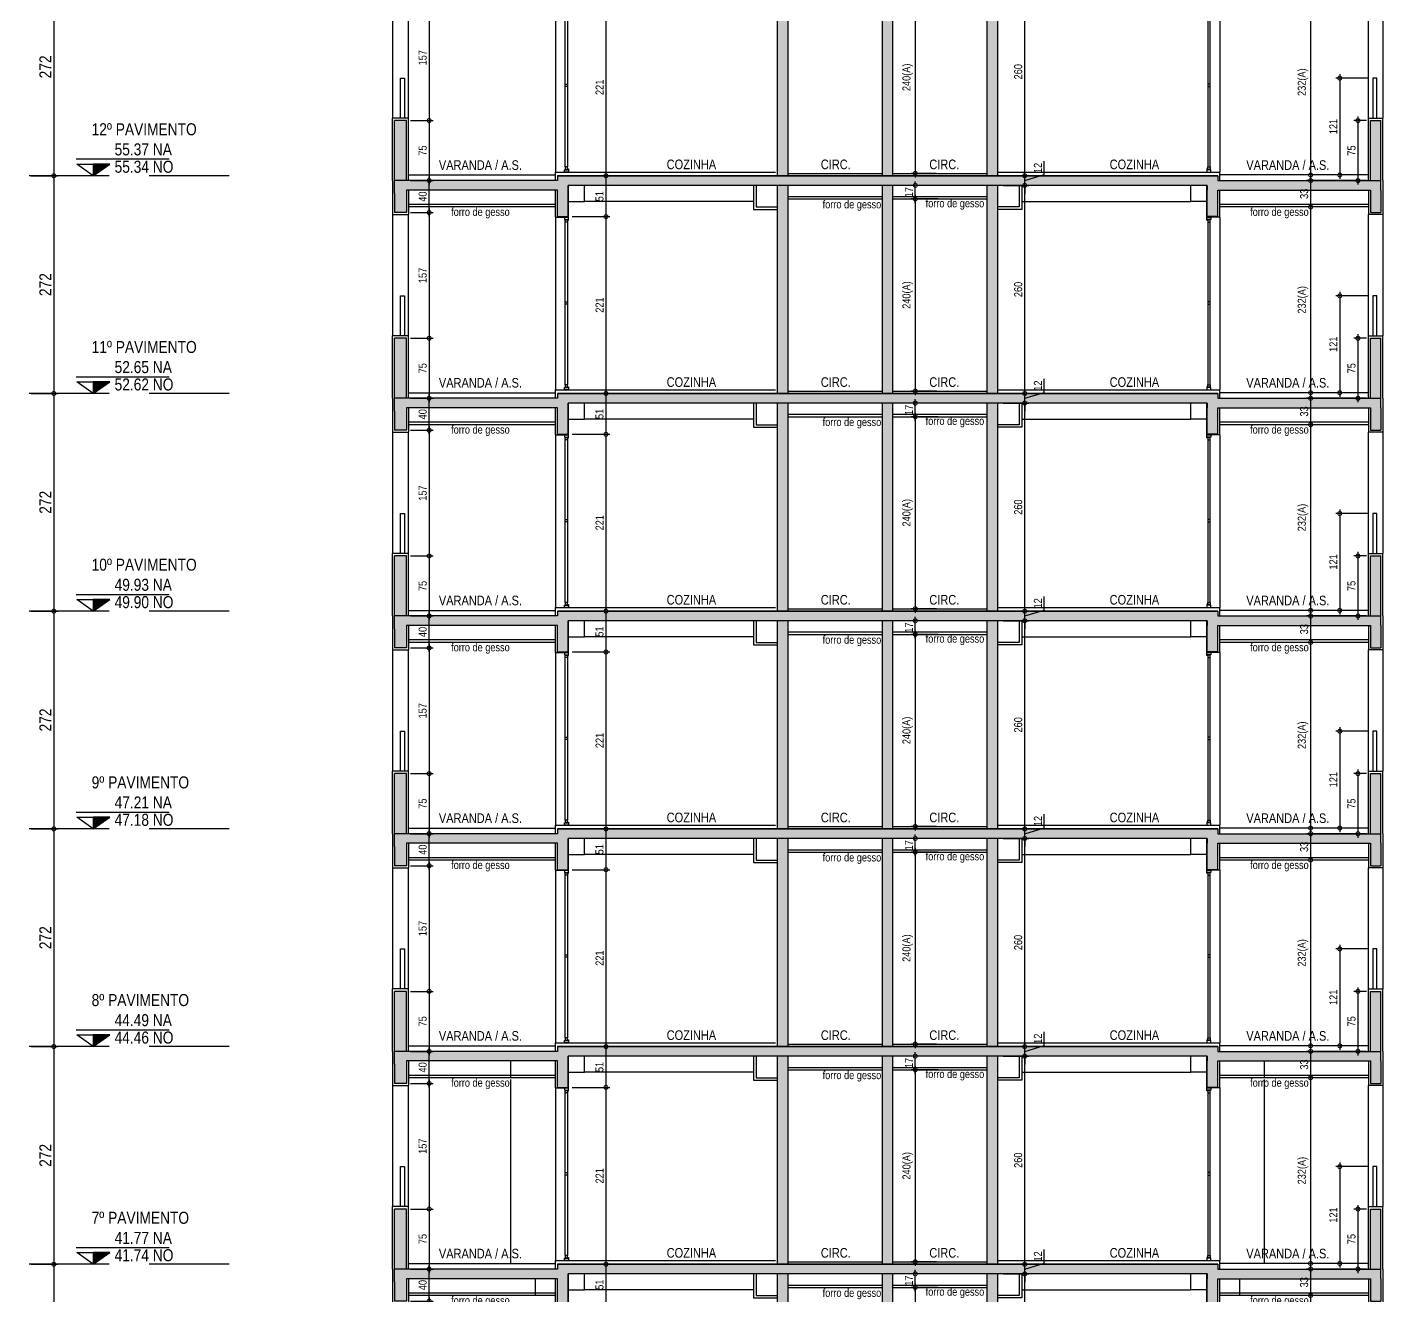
# Model space of a CAD drawing. Header units: metres. Extents: x -9138 to -7768, y 20 to 184.
# Drawn here: x -8909.32 to -8892.38, y 41.35 to 57.2 of the extents above; entities that cross this region are included whole.
import ezdxf
from ezdxf.enums import TextEntityAlignment as Align

# ---------------------------------------------------------------- set-up
doc = ezdxf.new("R2010")
doc.units = ezdxf.units.M
doc.linetypes.add('CTE ELEV$0$DASHEDX2', pattern=[1.5, 1, -0.5])
for name, color, linetype in [('ARQ-DIM EMBASAM', 2, 'Continuous'), ('CTE ELEV$0$AR-CAIXILHO', 1, 'Continuous'), ('CTE ELEV$0$ARQ-ALV ACAB', 4, 'Continuous'), ('CTE ELEV$0$ARQ-ALV OSSO', 5, 'Continuous'), ('CTE ELEV$0$ARQ-AUX', 7, 'Continuous'), ('CTE ELEV$0$ARQ-AUX1', 1, 'Continuous'), ('CTE ELEV$0$ARQ-CAX', 1, 'Continuous'), ('CTE ELEV$0$ARQ-DIM', 2, 'Continuous'), ('CTE ELEV$0$ARQ-PRJ', 7, 'CTE ELEV$0$DASHEDX2'), ('CTE ELEV$0$ARQ-SIM', 1, 'Continuous'), ('CTE ELEV$0$ARQ-TXT', 2, 'Continuous'), ('CTE ELEV$0$ES-CORTE', 2, 'Continuous')]:
    doc.layers.add(name, color=color, linetype=linetype)
doc.styles.add('CTE ELEV$0$Adesa', font='ARIALN.TTF')
doc.dimstyles.new('CTE ELEV$0$ADESA 1-0050', dxfattribs={"dimtxt": 0.1, "dimasz": 0.1, "dimexe": 0.05, "dimexo": 0.05, "dimgap": 0.03, "dimtad": 1, "dimdec": 1, "dimlfac": 100, "dimzin": 12, "dimtxsty": 'CTE ELEV$0$Adesa', "dimblk": 'CTE ELEV$0$_DotSmall', "dimcen": 1, "dimdle": 0.05, "dimclrd": 1, "dimclre": 1, "dimclrt": 256, "dimazin": 3, "dimtm": 1e-09, "dimtfac": 1, "dimtdec": 1, "dimtmove": 1, "dimatfit": 0, "dimldrblk": 'CTE ELEV$0$_DotSmall', "dimfxl": 0.8, "dimtvp": 2, "dimtolj": 1, "dimtzin": 0, "dimarcsym": 0})

# ---------------------------------------------------------------- blocks, each defined once
blk = doc.blocks.new('*U346')
at = {"color": 7, "linetype": 'ByBlock', "ltscale": 0.5}
for p, q in [((-0.01, 2.125), (-0.01, 0.065)), ((-0.04, 0.065), (-0.04, 1.07))]:
    blk.add_line(p, q, dxfattribs=at)
blk.add_lwpolyline([(-0.04, 1.1), (-0.04, 2.095)], dxfattribs=at)
at = {"layer": 'CTE ELEV$0$AR-CAIXILHO'}
for p, q in [((-0.05, 2.13, 0), (-0.005, 2.13, 0)), ((-0.05, 2.13, 0), (-0.005, 2.13, 0)), ((-0.045, 2.13, 0), (-0.005, 2.13, 0)), ((-0.05, 0.03, 0), (-0.005, 0.03, 0)), ((-0.05, 0.03, 0), (-0.005, 0.03, 0)), ((-0.045, 0.03, 0), (-0.005, 0.03, 0))]:
    blk.add_line(p, q, dxfattribs=at)
for points in [[(0, 2.12), (0, 2.16), (0, 2.16), (0, 2.16), (-0.05, 2.16), (-0.05, 2.16), (-0.05, 2.16), (-0.05, 2.13), (-0.05, 2.13), (-0.005, 2.13), (-0.005, 2.12), (0, 2.12), (0, 2.12), (0, 2.12)], [(0, 0.04), (0, 0), (0, 0), (0, 0), (-0.05, 0), (-0.05, 0), (-0.05, 0), (-0.05, 0.03), (-0.05, 0.03), (-0.005, 0.03), (-0.005, 0.04), (0, 0.04), (0, 0.04), (0, 0.04)]]:
    blk.add_lwpolyline(points, dxfattribs=at)
at = {"layer": 'CTE ELEV$0$AR-CAIXILHO', "color": 1}
for points in [[(-0.04, 2.125), (-0.01, 2.125), (-0.01, 2.095), (-0.04, 2.095)], [(-0.04, 1.1), (-0.01, 1.1), (-0.01, 1.07), (-0.04, 1.07)], [(-0.04, 0.035), (-0.01, 0.035), (-0.01, 0.065), (-0.04, 0.065)]]:
    blk.add_lwpolyline(points, close=True, dxfattribs=at)
at = {"layer": 'CTE ELEV$0$ARQ-CAX'}
for points in [[(-0.04, 2.125), (-0.01, 2.125)], [(-0.04, 0.035), (-0.01, 0.035)]]:
    blk.add_lwpolyline(points, dxfattribs=at)
blk = doc.blocks.new('CTE ELEV$0$_DotSmall')
at = {"color": 0, "linetype": 'ByBlock', "const_width": 0.5}
blk.add_lwpolyline([(-0.0625, 0, 1), (0.0625, 0, 1)], format="xyb", close=True, dxfattribs=at)
blk = doc.blocks.new('*D718')
at = {"layer": 'CTE ELEV$0$ES-CORTE', "color": 1, "lineweight": -2, "transparency": 16777216}
for p, q in [((10.11, 0.69), (9.953, 0.69)), ((10.003, 0.74), (10.003, -0.11)), ((10.11, -0.06), (9.953, -0.06))]:
    blk.add_line(p, q, dxfattribs=at)
at = {"layer": 'Defpoints', "color": 0, "transparency": 16777216}
for p in [(10.16, 0.69, 0), (10.003, -0.06), (10.16, -0.06, 0)]:
    blk.add_point(p, dxfattribs=at)
at = {"layer": 'CTE ELEV$0$ES-CORTE', "color": 1, "lineweight": -2, "transparency": 16777216, "xscale": 0.1, "yscale": 0.1, "zscale": 0.1}
for p, rotation in [((10.003, 0.69), 90), ((10.003, -0.06), 270)]:
    blk.add_blockref('CTE ELEV$0$_DotSmall', p, dxfattribs=dict(at, rotation=rotation))
at = {"layer": 'CTE ELEV$0$ES-CORTE', "transparency": 16777216, "insert": (9.923, 0.315), "char_height": 0.1, "attachment_point": 5, "rotation": 90, "style": 'CTE ELEV$0$Adesa'}
blk.add_mtext('\\A1;75', dxfattribs=at)
blk = doc.blocks.new('*D719')
at = {"layer": 'CTE ELEV$0$ES-CORTE', "color": 1, "lineweight": -2, "transparency": 16777216}
for p, q in [((10.135, 1.22), (9.726, 1.22)), ((9.776, 1.27), (9.776, -0.04)), ((10.085, 0.01), (9.726, 0.01))]:
    blk.add_line(p, q, dxfattribs=at)
at = {"layer": 'Defpoints', "color": 0, "transparency": 16777216}
for p in [(10.185, 1.22, 0), (9.776, 0.01), (10.135, 0.01, 0)]:
    blk.add_point(p, dxfattribs=at)
at = {"layer": 'CTE ELEV$0$ES-CORTE', "color": 1, "lineweight": -2, "transparency": 16777216, "xscale": 0.1, "yscale": 0.1, "zscale": 0.1}
for p, rotation in [((9.776, 1.22), 90), ((9.776, 0.01), 270)]:
    blk.add_blockref('CTE ELEV$0$_DotSmall', p, dxfattribs=dict(at, rotation=rotation))
at = {"layer": 'CTE ELEV$0$ES-CORTE', "transparency": 16777216, "insert": (9.696, 0.615), "char_height": 0.1, "attachment_point": 5, "rotation": 90, "style": 'CTE ELEV$0$Adesa'}
blk.add_mtext('\\A1;121', dxfattribs=at)
blk = doc.blocks.new('*D720')
at = {"layer": 'CTE ELEV$0$ES-CORTE', "color": 1, "lineweight": -2, "transparency": 16777216}
for p, q in [((0.18, 2.21), (0.654, 2.21)), ((0.604, 2.26), (0.604, -0.05)), ((0.351, 0), (0.654, 0))]:
    blk.add_line(p, q, dxfattribs=at)
at = {"layer": 'Defpoints', "color": 0, "transparency": 16777216}
for p in [(0.13, 2.21, 0), (0.301, 0), (0.604, 0)]:
    blk.add_point(p, dxfattribs=at)
at = {"layer": 'CTE ELEV$0$ES-CORTE', "color": 1, "lineweight": -2, "transparency": 16777216, "xscale": 0.1, "yscale": 0.1, "zscale": 0.1}
for p, rotation in [((0.604, 2.21), 90), ((0.604, 0), 270)]:
    blk.add_blockref('CTE ELEV$0$_DotSmall', p, dxfattribs=dict(at, rotation=rotation))
at = {"layer": 'CTE ELEV$0$ES-CORTE', "transparency": 16777216, "insert": (0.524, 1.105), "char_height": 0.1, "attachment_point": 5, "rotation": 90, "style": 'CTE ELEV$0$Adesa'}
blk.add_mtext('\\A1;221', dxfattribs=at)
blk = doc.blocks.new('*D721')
at = {"layer": 'CTE ELEV$0$ES-CORTE', "color": 1, "lineweight": -2, "transparency": 16777216}
for p, q in [((0.05, 2.72), (0.654, 2.72)), ((0.604, 2.77), (0.604, 2.16)), ((0.18, 2.21), (0.654, 2.21))]:
    blk.add_line(p, q, dxfattribs=at)
at = {"layer": 'Defpoints', "color": 0, "transparency": 16777216}
for p in [(0, 2.72, 0), (0.13, 2.21, 0), (0.604, 2.21)]:
    blk.add_point(p, dxfattribs=at)
at = {"layer": 'CTE ELEV$0$ES-CORTE', "color": 1, "lineweight": -2, "transparency": 16777216, "xscale": 0.1, "yscale": 0.1, "zscale": 0.1}
for p, rotation in [((0.604, 2.72), 90), ((0.604, 2.21), 270)]:
    blk.add_blockref('CTE ELEV$0$_DotSmall', p, dxfattribs=dict(at, rotation=rotation))
at = {"layer": 'CTE ELEV$0$ES-CORTE', "transparency": 16777216, "insert": (0.523, 2.465), "char_height": 0.1, "attachment_point": 5, "rotation": 90, "style": 'CTE ELEV$0$Adesa'}
blk.add_mtext('\\A1;51', dxfattribs=at)
blk = doc.blocks.new('*D722')
at = {"layer": 'CTE ELEV$0$ES-CORTE', "color": 1, "lineweight": -2, "transparency": 16777216}
for p, q in [((10.09, 2.66), (9.362, 2.66)), ((9.412, 2.71), (9.412, 2.28)), ((9.646, 2.33), (9.362, 2.33))]:
    blk.add_line(p, q, dxfattribs=at)
at = {"layer": 'Defpoints', "color": 0, "transparency": 16777216}
for p in [(10.14, 2.66, 0), (9.412, 2.33), (9.696, 2.33)]:
    blk.add_point(p, dxfattribs=at)
at = {"layer": 'CTE ELEV$0$ES-CORTE', "color": 1, "lineweight": -2, "transparency": 16777216, "xscale": 0.1, "yscale": 0.1, "zscale": 0.1}
for p, rotation in [((9.412, 2.66), 90), ((9.412, 2.33), 270)]:
    blk.add_blockref('CTE ELEV$0$_DotSmall', p, dxfattribs=dict(at, rotation=rotation))
at = {"layer": 'CTE ELEV$0$ES-CORTE', "transparency": 16777216, "insert": (9.331, 2.495), "char_height": 0.1, "attachment_point": 5, "rotation": 90, "style": 'CTE ELEV$0$Adesa'}
blk.add_mtext('\\A1;33', dxfattribs=at)
blk = doc.blocks.new('*D723')
at = {"layer": 'CTE ELEV$0$ES-CORTE', "color": 1, "lineweight": -2, "transparency": 16777216}
for p, q in [((9.411, 2.38), (9.411, -0.04)), ((9.696, 2.33), (9.361, 2.33)), ((9.676, 0.01), (9.361, 0.01))]:
    blk.add_line(p, q, dxfattribs=at)
at = {"layer": 'Defpoints', "color": 0, "transparency": 16777216}
for p in [(9.746, 2.33, 0), (9.411, 0.01), (9.726, 0.01)]:
    blk.add_point(p, dxfattribs=at)
at = {"layer": 'CTE ELEV$0$ES-CORTE', "color": 1, "lineweight": -2, "transparency": 16777216, "xscale": 0.1, "yscale": 0.1, "zscale": 0.1}
for p, rotation in [((9.411, 2.33), 90), ((9.411, 0.01), 270)]:
    blk.add_blockref('CTE ELEV$0$_DotSmall', p, dxfattribs=dict(at, rotation=rotation))
at = {"layer": 'CTE ELEV$0$ES-CORTE', "transparency": 16777216, "insert": (9.316, 1.17), "char_height": 0.1, "attachment_point": 5, "rotation": 90, "style": 'CTE ELEV$0$Adesa'}
blk.add_mtext('\\A1;232(A)', dxfattribs=at)
blk = doc.blocks.new('*D724')
at = {"layer": 'CTE ELEV$0$ES-CORTE', "color": 1, "lineweight": -2, "transparency": 16777216}
for p, q in [((5.57, 2.6), (5.888, 2.6)), ((5.838, -0.05), (5.838, 2.65)), ((5.57, 0), (5.888, 0))]:
    blk.add_line(p, q, dxfattribs=at)
at = {"layer": 'Defpoints', "color": 0, "transparency": 16777216}
for p in [(5.52, 2.6, 0), (5.838, 2.6), (5.52, 0, 0)]:
    blk.add_point(p, dxfattribs=at)
at = {"layer": 'CTE ELEV$0$ES-CORTE', "color": 1, "lineweight": -2, "transparency": 16777216, "xscale": 0.1, "yscale": 0.1, "zscale": 0.1}
for p, rotation in [((5.838, 2.6), 90), ((5.838, 0), 270)]:
    blk.add_blockref('CTE ELEV$0$_DotSmall', p, dxfattribs=dict(at, rotation=rotation))
at = {"layer": 'CTE ELEV$0$ES-CORTE', "transparency": 16777216, "insert": (5.757, 1.3), "char_height": 0.1, "attachment_point": 5, "rotation": 90, "style": 'CTE ELEV$0$Adesa'}
blk.add_mtext('\\A1;260', dxfattribs=at)
blk = doc.blocks.new('*D725')
at = {"layer": 'CTE ELEV$0$ES-CORTE', "color": 1, "lineweight": -2, "transparency": 16777216}
for p, q in [((6.083, 2.734), (6.083, 2.903)), ((5.779, 2.72), (5.888, 2.72)), ((5.838, 2.72), (5.838, 2.82)), ((5.838, 2.66), (6.083, 2.734)), ((5.838, 2.6), (5.838, 2.72)), ((5.838, 2.6), (5.838, 2.72)), ((5.779, 2.6), (5.888, 2.6)), ((5.838, 2.6), (5.838, 2.5))]:
    blk.add_line(p, q, dxfattribs=at)
at = {"layer": 'Defpoints', "color": 0, "transparency": 16777216}
for p in [(5.729, 2.72, 0), (5.838, 2.72), (5.729, 2.6)]:
    blk.add_point(p, dxfattribs=at)
at = {"layer": 'CTE ELEV$0$ES-CORTE', "color": 1, "lineweight": -2, "transparency": 16777216, "xscale": 0.1, "yscale": 0.1, "zscale": 0.1}
for p, rotation in [((5.838, 2.72), 270), ((5.838, 2.6), 90)]:
    blk.add_blockref('CTE ELEV$0$_DotSmall', p, dxfattribs=dict(at, rotation=rotation))
at = {"layer": 'CTE ELEV$0$ES-CORTE', "transparency": 16777216, "insert": (6.003, 2.818), "char_height": 0.1, "attachment_point": 5, "rotation": 90, "style": 'CTE ELEV$0$Adesa'}
blk.add_mtext('\\A1;12', dxfattribs=at)
blk = doc.blocks.new('*D727')
at = {"layer": 'CTE ELEV$0$ARQ-DIM', "color": 1, "lineweight": -2, "transparency": 16777216}
for p, q in [((-1.84, 2.66), (-1.556, 2.66)), ((-1.606, 2.21), (-1.606, 2.71)), ((-1.84, 2.26), (-1.556, 2.26))]:
    blk.add_line(p, q, dxfattribs=at)
at = {"layer": 'Defpoints', "color": 0, "transparency": 16777216}
for p in [(-1.89, 2.66, 0), (-1.606, 2.66), (-1.89, 2.26)]:
    blk.add_point(p, dxfattribs=at)
at = {"layer": 'CTE ELEV$0$ARQ-DIM', "color": 1, "lineweight": -2, "transparency": 16777216, "xscale": 0.1, "yscale": 0.1, "zscale": 0.1}
for p, rotation in [((-1.606, 2.66), 90), ((-1.606, 2.26), 270)]:
    blk.add_blockref('CTE ELEV$0$_DotSmall', p, dxfattribs=dict(at, rotation=rotation))
at = {"layer": 'CTE ELEV$0$ARQ-DIM', "transparency": 16777216, "insert": (-1.687, 2.46), "char_height": 0.1, "attachment_point": 5, "rotation": 90, "style": 'CTE ELEV$0$Adesa'}
blk.add_mtext('\\A1;40', dxfattribs=at)
blk = doc.blocks.new('*D728')
at = {"layer": 'CTE ELEV$0$ARQ-DIM', "color": 1, "lineweight": -2, "transparency": 16777216}
for p, q in [((-1.84, 2.26), (-1.556, 2.26)), ((-1.606, 2.31), (-1.606, 0.64)), ((-1.84, 0.69), (-1.556, 0.69))]:
    blk.add_line(p, q, dxfattribs=at)
at = {"layer": 'Defpoints', "color": 0, "transparency": 16777216}
for p in [(-1.89, 2.26), (-1.89, 0.69), (-1.606, 0.69)]:
    blk.add_point(p, dxfattribs=at)
at = {"layer": 'CTE ELEV$0$ARQ-DIM', "color": 1, "lineweight": -2, "transparency": 16777216, "xscale": 0.1, "yscale": 0.1, "zscale": 0.1}
for p, rotation in [((-1.606, 2.26), 90), ((-1.606, 0.69), 270)]:
    blk.add_blockref('CTE ELEV$0$_DotSmall', p, dxfattribs=dict(at, rotation=rotation))
at = {"layer": 'CTE ELEV$0$ARQ-DIM', "transparency": 16777216, "insert": (-1.687, 1.475), "char_height": 0.1, "attachment_point": 5, "rotation": 90, "style": 'CTE ELEV$0$Adesa'}
blk.add_mtext('\\A1;157', dxfattribs=at)
blk = doc.blocks.new('*D729')
at = {"layer": 'CTE ELEV$0$ARQ-DIM', "color": 1, "lineweight": -2, "transparency": 16777216}
for p, q in [((-1.84, 0.69), (-1.556, 0.69)), ((-1.606, 0.74), (-1.606, -0.11)), ((-1.84, -0.06), (-1.556, -0.06))]:
    blk.add_line(p, q, dxfattribs=at)
at = {"layer": 'Defpoints', "color": 0, "transparency": 16777216}
for p in [(-1.89, 0.69), (-1.89, -0.06), (-1.606, -0.06)]:
    blk.add_point(p, dxfattribs=at)
at = {"layer": 'CTE ELEV$0$ARQ-DIM', "color": 1, "lineweight": -2, "transparency": 16777216, "xscale": 0.1, "yscale": 0.1, "zscale": 0.1}
for p, rotation in [((-1.606, 0.69), 90), ((-1.606, -0.06), 270)]:
    blk.add_blockref('CTE ELEV$0$_DotSmall', p, dxfattribs=dict(at, rotation=rotation))
at = {"layer": 'CTE ELEV$0$ARQ-DIM', "transparency": 16777216, "insert": (-1.687, 0.315), "char_height": 0.1, "attachment_point": 5, "rotation": 90, "style": 'CTE ELEV$0$Adesa'}
blk.add_mtext('\\A1;75', dxfattribs=at)
blk = doc.blocks.new('*D726')
at = {"layer": 'CTE ELEV$0$ES-CORTE', "color": 1, "lineweight": -2, "transparency": 16777216}
for p, q in [((4.755, 2.43), (4.42, 2.43)), ((4.47, 2.48), (4.47, -0.02)), ((4.735, 0.03), (4.42, 0.03))]:
    blk.add_line(p, q, dxfattribs=at)
at = {"layer": 'Defpoints', "color": 0, "transparency": 16777216}
for p in [(4.805, 2.43, 0), (4.47, 0.03), (4.785, 0.03, 0)]:
    blk.add_point(p, dxfattribs=at)
at = {"layer": 'CTE ELEV$0$ES-CORTE', "color": 1, "lineweight": -2, "transparency": 16777216, "xscale": 0.1, "yscale": 0.1, "zscale": 0.1}
for p, rotation in [((4.47, 2.43), 90), ((4.47, 0.03), 270)]:
    blk.add_blockref('CTE ELEV$0$_DotSmall', p, dxfattribs=dict(at, rotation=rotation))
at = {"layer": 'CTE ELEV$0$ES-CORTE', "transparency": 16777216, "insert": (4.375, 1.23), "char_height": 0.1, "attachment_point": 5, "rotation": 90, "style": 'CTE ELEV$0$Adesa'}
blk.add_mtext('\\A1;240(A)', dxfattribs=at)
blk = doc.blocks.new('*D730')
at = {"layer": 'CTE ELEV$0$ARQ-DIM', "color": 1, "lineweight": -2, "transparency": 16777216}
for p, q in [((4.538, 2.6), (4.42, 2.6)), ((4.47, 2.38), (4.47, 2.65)), ((4.538, 2.43), (4.42, 2.43))]:
    blk.add_line(p, q, dxfattribs=at)
at = {"layer": 'Defpoints', "color": 0, "transparency": 16777216}
for p in [(4.47, 2.6), (4.588, 2.6), (4.588, 2.43, 0)]:
    blk.add_point(p, dxfattribs=at)
at = {"layer": 'CTE ELEV$0$ARQ-DIM', "color": 1, "lineweight": -2, "transparency": 16777216, "xscale": 0.1, "yscale": 0.1, "zscale": 0.1}
for p, rotation in [((4.47, 2.6), 90), ((4.47, 2.43), 270)]:
    blk.add_blockref('CTE ELEV$0$_DotSmall', p, dxfattribs=dict(at, rotation=rotation))
at = {"layer": 'CTE ELEV$0$ARQ-DIM', "transparency": 16777216, "insert": (4.39, 2.515), "char_height": 0.1, "attachment_point": 5, "rotation": 90, "style": 'CTE ELEV$0$Adesa'}
blk.add_mtext('\\A1;17', dxfattribs=at)
blk = doc.blocks.new('*U284')
h = blk.add_hatch()
h.set_pattern_fill('ANSI31', color=1, scale=0.00375, style=0)
h.set_pattern_definition([(45, (18.99673, 94.672672), (-0.0084189901, 0.0084189901), [])])
h.paths.add_polyline_path([(0.206, 0.146), (0.001, 0.146), (0, 0)])
at = {"color": 1}
blk.add_line((-0.213, 0.21), (0.95, 0.21), dxfattribs=at)
for points in [[(-0.205, 0.146), (0.001, 0.146), (0, 0), (-0.205, 0.146)], [(0.207, 0.146), (0.001, 0.146), (0, 0), (0.207, 0.146)]]:
    blk.add_lwpolyline(points, close=True, dxfattribs=at)
at = {"color": 1, "style": 'CTE ELEV$0$Adesa'}
blk.add_attdef('PAVIMENTO_001', (-0.02, 0.506), '', height=0.15, dxfattribs=at)
at = {"color": 3, "style": 'CTE ELEV$0$Adesa'}
blk.add_attdef('NA', text='', height=0.15, dxfattribs=at).set_placement((0.267, 0.21), align=Align.BOTTOM_LEFT)
blk.add_attdef('NO', text='', height=0.15, dxfattribs=at).set_placement((0.267, 0.188), align=Align.TOP_LEFT)
blk = doc.blocks.new('*D306')
at = {"layer": 'CTE ELEV$0$ARQ-DIM', "color": 1, "lineweight": -2, "transparency": 16777216}
for p, q in [((-8909.273, 41.74), (-8908.94, 41.74)), ((-8908.99, 41.79), (-8908.99, 38.97)), ((-8909.273, 39.02), (-8908.94, 39.02))]:
    blk.add_line(p, q, dxfattribs=at)
at = {"layer": 'Defpoints', "color": 0, "transparency": 16777216}
for p in [(-8909.323, 41.74), (-8909.323, 39.02), (-8908.99, 39.02)]:
    blk.add_point(p, dxfattribs=at)
at = {"layer": 'CTE ELEV$0$ARQ-DIM', "color": 1, "lineweight": -2, "transparency": 16777216, "xscale": 0.1, "yscale": 0.1, "zscale": 0.1}
for p, rotation in [((-8908.99, 41.74), 90), ((-8908.99, 39.02), 270)]:
    blk.add_blockref('CTE ELEV$0$_DotSmall', p, dxfattribs=dict(at, rotation=rotation))
at = {"layer": 'CTE ELEV$0$ARQ-DIM', "transparency": 16777216, "insert": (-8909.095, 40.38), "char_height": 0.1, "attachment_point": 5, "rotation": 90, "style": 'CTE ELEV$0$Adesa'}
blk.add_mtext('\\A1;{\\H1.5x;272}', dxfattribs=at)
blk = doc.blocks.new('*D307')
at = {"layer": 'CTE ELEV$0$ARQ-DIM', "color": 1, "lineweight": -2, "transparency": 16777216}
for p, q in [((-8909.273, 44.46), (-8908.94, 44.46)), ((-8908.99, 44.51), (-8908.99, 41.69)), ((-8909.273, 41.74), (-8908.94, 41.74))]:
    blk.add_line(p, q, dxfattribs=at)
at = {"layer": 'Defpoints', "color": 0, "transparency": 16777216}
for p in [(-8909.323, 44.46), (-8909.323, 41.74), (-8908.99, 41.74)]:
    blk.add_point(p, dxfattribs=at)
at = {"layer": 'CTE ELEV$0$ARQ-DIM', "color": 1, "lineweight": -2, "transparency": 16777216, "xscale": 0.1, "yscale": 0.1, "zscale": 0.1}
for p, rotation in [((-8908.99, 44.46), 90), ((-8908.99, 41.74), 270)]:
    blk.add_blockref('CTE ELEV$0$_DotSmall', p, dxfattribs=dict(at, rotation=rotation))
at = {"layer": 'CTE ELEV$0$ARQ-DIM', "transparency": 16777216, "insert": (-8909.095, 43.1), "char_height": 0.1, "attachment_point": 5, "rotation": 90, "style": 'CTE ELEV$0$Adesa'}
blk.add_mtext('\\A1;{\\H1.5x;272}', dxfattribs=at)
blk = doc.blocks.new('*D308')
at = {"layer": 'CTE ELEV$0$ARQ-DIM', "color": 1, "lineweight": -2, "transparency": 16777216}
for p, q in [((-8909.273, 47.18), (-8908.94, 47.18)), ((-8908.99, 47.23), (-8908.99, 44.41)), ((-8909.273, 44.46), (-8908.94, 44.46))]:
    blk.add_line(p, q, dxfattribs=at)
at = {"layer": 'Defpoints', "color": 0, "transparency": 16777216}
for p in [(-8909.323, 47.18), (-8909.323, 44.46), (-8908.99, 44.46)]:
    blk.add_point(p, dxfattribs=at)
at = {"layer": 'CTE ELEV$0$ARQ-DIM', "color": 1, "lineweight": -2, "transparency": 16777216, "xscale": 0.1, "yscale": 0.1, "zscale": 0.1}
for p, rotation in [((-8908.99, 47.18), 90), ((-8908.99, 44.46), 270)]:
    blk.add_blockref('CTE ELEV$0$_DotSmall', p, dxfattribs=dict(at, rotation=rotation))
at = {"layer": 'CTE ELEV$0$ARQ-DIM', "transparency": 16777216, "insert": (-8909.095, 45.82), "char_height": 0.1, "attachment_point": 5, "rotation": 90, "style": 'CTE ELEV$0$Adesa'}
blk.add_mtext('\\A1;{\\H1.5x;272}', dxfattribs=at)
blk = doc.blocks.new('*D309')
at = {"layer": 'CTE ELEV$0$ARQ-DIM', "color": 1, "lineweight": -2, "transparency": 16777216}
for p, q in [((-8909.273, 49.9), (-8908.94, 49.9)), ((-8908.99, 49.95), (-8908.99, 47.13)), ((-8909.273, 47.18), (-8908.94, 47.18))]:
    blk.add_line(p, q, dxfattribs=at)
at = {"layer": 'Defpoints', "color": 0, "transparency": 16777216}
for p in [(-8909.323, 49.9), (-8909.323, 47.18), (-8908.99, 47.18)]:
    blk.add_point(p, dxfattribs=at)
at = {"layer": 'CTE ELEV$0$ARQ-DIM', "color": 1, "lineweight": -2, "transparency": 16777216, "xscale": 0.1, "yscale": 0.1, "zscale": 0.1}
for p, rotation in [((-8908.99, 49.9), 90), ((-8908.99, 47.18), 270)]:
    blk.add_blockref('CTE ELEV$0$_DotSmall', p, dxfattribs=dict(at, rotation=rotation))
at = {"layer": 'CTE ELEV$0$ARQ-DIM', "transparency": 16777216, "insert": (-8909.095, 48.54), "char_height": 0.1, "attachment_point": 5, "rotation": 90, "style": 'CTE ELEV$0$Adesa'}
blk.add_mtext('\\A1;{\\H1.5x;272}', dxfattribs=at)
blk = doc.blocks.new('*D310')
at = {"layer": 'CTE ELEV$0$ARQ-DIM', "color": 1, "lineweight": -2, "transparency": 16777216}
for p, q in [((-8909.273, 52.62), (-8908.94, 52.62)), ((-8908.99, 52.67), (-8908.99, 49.85)), ((-8909.273, 49.9), (-8908.94, 49.9))]:
    blk.add_line(p, q, dxfattribs=at)
at = {"layer": 'Defpoints', "color": 0, "transparency": 16777216}
for p in [(-8909.323, 52.62), (-8909.323, 49.9), (-8908.99, 49.9)]:
    blk.add_point(p, dxfattribs=at)
at = {"layer": 'CTE ELEV$0$ARQ-DIM', "color": 1, "lineweight": -2, "transparency": 16777216, "xscale": 0.1, "yscale": 0.1, "zscale": 0.1}
for p, rotation in [((-8908.99, 52.62), 90), ((-8908.99, 49.9), 270)]:
    blk.add_blockref('CTE ELEV$0$_DotSmall', p, dxfattribs=dict(at, rotation=rotation))
at = {"layer": 'CTE ELEV$0$ARQ-DIM', "transparency": 16777216, "insert": (-8909.095, 51.26), "char_height": 0.1, "attachment_point": 5, "rotation": 90, "style": 'CTE ELEV$0$Adesa'}
blk.add_mtext('\\A1;{\\H1.5x;272}', dxfattribs=at)
blk = doc.blocks.new('*D311')
at = {"layer": 'CTE ELEV$0$ARQ-DIM', "color": 1, "lineweight": -2, "transparency": 16777216}
for p, q in [((-8909.273, 55.34), (-8908.94, 55.34)), ((-8908.99, 55.39), (-8908.99, 52.57)), ((-8909.273, 52.62), (-8908.94, 52.62))]:
    blk.add_line(p, q, dxfattribs=at)
at = {"layer": 'Defpoints', "color": 0, "transparency": 16777216}
for p in [(-8909.323, 55.34), (-8909.323, 52.62), (-8908.99, 52.62)]:
    blk.add_point(p, dxfattribs=at)
at = {"layer": 'CTE ELEV$0$ARQ-DIM', "color": 1, "lineweight": -2, "transparency": 16777216, "xscale": 0.1, "yscale": 0.1, "zscale": 0.1}
for p, rotation in [((-8908.99, 55.34), 90), ((-8908.99, 52.62), 270)]:
    blk.add_blockref('CTE ELEV$0$_DotSmall', p, dxfattribs=dict(at, rotation=rotation))
at = {"layer": 'CTE ELEV$0$ARQ-DIM', "transparency": 16777216, "insert": (-8909.095, 53.98), "char_height": 0.1, "attachment_point": 5, "rotation": 90, "style": 'CTE ELEV$0$Adesa'}
blk.add_mtext('\\A1;{\\H1.5x;272}', dxfattribs=at)
blk = doc.blocks.new('*D312')
at = {"layer": 'CTE ELEV$0$ARQ-DIM', "color": 1, "lineweight": -2, "transparency": 16777216}
for p, q in [((-8909.273, 58.06), (-8908.94, 58.06)), ((-8908.99, 58.11), (-8908.99, 55.29)), ((-8909.273, 55.34), (-8908.94, 55.34))]:
    blk.add_line(p, q, dxfattribs=at)
at = {"layer": 'Defpoints', "color": 0, "transparency": 16777216}
for p in [(-8909.323, 58.06), (-8909.323, 55.34), (-8908.99, 55.34)]:
    blk.add_point(p, dxfattribs=at)
at = {"layer": 'CTE ELEV$0$ARQ-DIM', "color": 1, "lineweight": -2, "transparency": 16777216, "xscale": 0.1, "yscale": 0.1, "zscale": 0.1}
for p, rotation in [((-8908.99, 58.06), 90), ((-8908.99, 55.34), 270)]:
    blk.add_blockref('CTE ELEV$0$_DotSmall', p, dxfattribs=dict(at, rotation=rotation))
at = {"layer": 'CTE ELEV$0$ARQ-DIM', "transparency": 16777216, "insert": (-8909.095, 56.7), "char_height": 0.1, "attachment_point": 5, "rotation": 90, "style": 'CTE ELEV$0$Adesa'}
blk.add_mtext('\\A1;{\\H1.5x;272}', dxfattribs=at)
blk = doc.blocks.new('CTE ELEV$0$CT BB TIPO')
h = blk.add_hatch(color=8)
h.dxf.hatch_style = 1
h.paths.add_polyline_path([(8.1199, 2.6), (8.1199, 2.54), (8.1199, 2.21), (8.2499, 2.21), (8.2499, 2.54), (10.16, 2.54), (10.16, 2.26), (10.2899, 2.26), (10.2899, 2.54), (10.2899, 2.66), (8.2499, 2.66), (8.2499, 2.72), (0, 2.72), (0, 2.66), (-2.04, 2.66), (-2.04, 2.5), (-2.04, 2.26), (-1.89, 2.26), (-1.89, 2.54), (0, 2.54), (0, 2.21), (0.13, 2.21), (0.13, 2.6)])
h = blk.add_hatch(color=8)
h.dxf.hatch_style = 1
h.paths.add_polyline_path([(2.88, 2.6), (2.75, 2.6), (2.75, 0), (2.88, 0)])
h.paths.add_polyline_path([(4.19, 2.6), (4.06, 2.6), (4.06, 0), (4.19, 0)])
h.paths.add_polyline_path([(5.5, 2.6), (5.37, 2.6), (5.37, 0), (5.5, 0)])
h = blk.add_hatch(color=8)
h.dxf.hatch_style = 1
h.paths.add_polyline_path([(-2.04, -0.06), (-1.89, -0.06), (-1.89, 0.69), (-2.04, 0.69)])
h = blk.add_hatch(color=8)
h.dxf.hatch_style = 1
h.paths.add_polyline_path([(10.2899, 0.69), (10.16, 0.69), (10.16, -0.06), (10.2899, -0.06)])
at = {"layer": 'CTE ELEV$0$ARQ-ALV ACAB'}
for p, q in [((-2.065, 2.66, 0), (-2.065, 2.235)), ((0.135, 2.205), (0.135, 2.6)), ((8.1149, 2.205), (8.1149, 2.6)), ((10.315, 2.66, 0), (10.315, 2.235)), ((-1.865, 2.54, 0), (-1.865, 2.235)), ((-0.025, 2.205, 0), (-0.025, 2.54, 0)), ((8.2749, 2.205, 0), (8.2749, 2.54, 0)), ((10.135, 2.54, 0), (10.135, 2.235)), ((-0.025, 2.205), (0.135, 2.205)), ((8.2749, 2.205), (8.1149, 2.205)), ((-2.065, -0.06), (-2.065, 0.72)), ((-1.865, -0.06), (-1.865, 0.72)), ((10.135, -0.06), (10.135, 0.72)), ((10.315, -0.06), (10.315, 0.72)), ((-0.025, 0.045), (2.725, 0.045)), ((-0.025, -0.06, 0), (-0.025, 0.045)), ((2.885, 0.03), (4.06, 0.03)), ((4.19, 0.03), (5.37, 0.03, 0)), ((5.5, 0.045, 0), (8.2749, 0.045)), ((8.2749, -0.06, 0), (8.2749, 0.045))]:
    blk.add_line(p, q, dxfattribs=at)
for points in [[(-2.065, 2.235), (-1.865, 2.235)], [(10.315, 2.235), (10.135, 2.235)], [(-1.865, 0.72), (-2.065, 0.72)], [(10.135, 0.72), (10.315, 0.72)]]:
    blk.add_lwpolyline(points, dxfattribs=at)
at = {"layer": 'CTE ELEV$0$ARQ-ALV ACAB', "elevation": 0}
for points in [[(-1.865, 0.01), (-0.025, 0.01)], [(10.135, 0.01), (8.2749, 0.01)]]:
    blk.add_lwpolyline(points, dxfattribs=at)
at = {"layer": 'CTE ELEV$0$ARQ-AUX'}
for p, q in [((2.45, 2.4), (0.335, 2.4)), ((5.8, 2.4), (7.9149, 2.4))]:
    blk.add_line(p, q, dxfattribs=at)
for points in [[(-2.065, 2.235), (-2.065, 0.72)], [(-0.025, 2.205), (-0.025, 0.045)], [(8.2749, 2.205), (8.2749, 0.045)], [(10.315, 2.235), (10.315, 0.72)]]:
    blk.add_lwpolyline(points, dxfattribs=at)
at = {"layer": 'CTE ELEV$0$ARQ-AUX', "elevation": 0}
for points in [[(-1.865, 0.72), (-1.865, 2.235)], [(10.135, 0.72), (10.135, 2.235)]]:
    blk.add_lwpolyline(points, dxfattribs=at)
at = {"layer": 'CTE ELEV$0$ARQ-AUX1'}
for p, q in [((2.885, 2.46), (4.06, 2.46)), ((2.885, 2.43), (4.06, 2.43)), ((4.19, 2.46), (5.365, 2.46)), ((4.19, 2.43), (5.365, 2.43))]:
    blk.add_line(p, q, dxfattribs=at)
for points in [[(0.135, 2.4), (0.335, 2.4), (0.335, 2.6)], [(8.1149, 2.4), (7.9149, 2.4), (7.9149, 2.6)]]:
    blk.add_lwpolyline(points, dxfattribs=at)
at = {"layer": 'CTE ELEV$0$ARQ-AUX1', "elevation": 0}
for points in [[(2.45, 2.6), (2.45, 2.3), (2.75, 2.3)], [(2.48, 2.6), (2.48, 2.33), (2.75, 2.33)], [(5.8, 2.6), (5.8, 2.3), (5.5, 2.3)], [(5.77, 2.6), (5.77, 2.33), (5.5, 2.33)], [(-0.025, 2.36), (-1.865, 2.36)], [(-0.025, 2.33), (-1.865, 2.33)], [(10.135, 2.36), (8.2749, 2.36)], [(10.135, 2.33), (8.2749, 2.33)]]:
    blk.add_lwpolyline(points, dxfattribs=at)
blk.add_lwpolyline([(-1.965, 1.22), (-1.915, 1.22), (-1.915, 0.72), (-1.965, 0.72)], close=True, dxfattribs=at)
at = {"layer": 'CTE ELEV$0$ARQ-AUX1'}
blk.add_lwpolyline([(10.24, 1.22), (10.19, 1.22), (10.19, 0.72), (10.24, 0.72)], close=True, dxfattribs=at)
at = {"layer": 'CTE ELEV$0$ES-CORTE'}
for p, q in [((8.2499, 2.72), (0, 2.72)), ((8.1199, 2.6), (0.13, 2.6)), ((0.13, 2.21, 0), (0.13, 2.6, 0)), ((2.75, 0, 0), (2.75, 2.6, 0)), ((2.88, 0, 0), (2.88, 2.6, 0)), ((4.06, 0), (4.06, 2.6)), ((4.19, 0, 0), (4.19, 2.6, 0)), ((5.37, 0, 0), (5.37, 2.6, 0)), ((5.5, 0, 0), (5.5, 2.6, 0)), ((-2.04, 2.5, 0), (-2.04, 2.26)), ((-1.89, 2.54, 0), (-1.89, 2.26)), ((0, 2.21, 0), (0, 2.54, 0)), ((8.1199, 2.21, 0), (8.1199, 2.54, 0)), ((8.2499, 2.21, 0), (8.2499, 2.54, 0)), ((10.16, 2.54, 0), (10.16, 2.26)), ((10.2899, 2.54, 0), (10.2899, 2.26)), ((0, 2.21), (0.13, 2.21)), ((8.2499, 2.21), (8.1199, 2.21)), ((-2.04, -0.06), (-2.04, 0.69)), ((-1.89, -0.06), (-1.89, 0.69)), ((10.16, -0.06), (10.16, 0.69)), ((10.2899, -0.06), (10.2899, 0.69)), ((0, 0), (8.2499, 0))]:
    blk.add_line(p, q, dxfattribs=at)
at = {"layer": 'CTE ELEV$0$ES-CORTE', "elevation": 0}
for points in [[(0, 2.72), (0, 2.66), (-2.04, 2.66)], [(8.2499, 2.72), (8.2499, 2.66), (10.2899, 2.66)], [(-2.04, 2.5), (-2.04, 2.66)], [(0.13, 2.6), (0.13, 2.54)], [(8.1199, 2.6), (8.1199, 2.54)], [(10.2899, 2.54), (10.2899, 2.66)], [(0, 2.54), (-1.89, 2.54)], [(8.2499, 2.54), (10.16, 2.54)], [(0, 0), (0, -0.06), (-2.04, -0.06)], [(8.2499, 0), (8.2499, -0.06), (10.2899, -0.06)]]:
    blk.add_lwpolyline(points, dxfattribs=at)
at = {"layer": 'CTE ELEV$0$ES-CORTE'}
for points in [[(-1.89, 2.26), (-2.04, 2.26)], [(10.16, 2.26), (10.2899, 2.26)], [(-1.89, 0.69), (-2.04, 0.69)], [(10.16, 0.69), (10.2899, 0.69)]]:
    blk.add_lwpolyline(points, dxfattribs=at)
at = {"layer": 'CTE ELEV$0$ARQ-ALV OSSO'}
blk.add_blockref('*U346', (0.135, 0.045), dxfattribs=at)
at = {"layer": 'CTE ELEV$0$ARQ-ALV OSSO', "xscale": -1}
blk.add_blockref('*U346', (8.1149, 0.045), dxfattribs=at)
at = {"layer": 'CTE ELEV$0$ARQ-TXT', "style": 'CTE ELEV$0$Adesa'}
for s, height, p in [('forro de gesso', 0.1, (3.6786, 2.3505, 0)), ('forro de gesso', 0.1, (4.9662, 2.3644, 0)), ('forro de gesso', 0.1, (-0.9652, 2.2562, 0)), ('forro de gesso', 0.1, (9.0217, 2.2562, 0)), ('VARANDA / A.S.', 0.12, (-0.9652, 0.136, 0)), ('COZINHA', 0.12, (1.6718, 0.1426, 0)), ('CIRC.', 0.12, (3.4768, 0.1426, 0)), ('CIRC.', 0.12, (4.833, 0.1426, 0)), ('COZINHA', 0.12, (7.2092, 0.1426, 0)), ('VARANDA / A.S.', 0.12, (9.127, 0.136, 0))]:
    blk.add_text(s, height=height, dxfattribs=at).set_placement(p, align=Align.MIDDLE)
at = {"layer": 'CTE ELEV$0$ARQ-DIM'}
for base, p1, p2, picture, middle in [((-1.6061, 2.66), (-1.89, 2.26), (-1.89, 2.66, 0), '*D727', (-1.6872, 2.46)), ((4.4703, 2.6), (4.5877, 2.43, 0), (4.5877, 2.6), '*D730', (4.3901, 2.515)), ((-1.6061, 0.69), (-1.89, 2.26), (-1.89, 0.69), '*D728', (-1.6872, 1.475)), ((-1.6061, -0.06), (-1.89, 0.69), (-1.89, -0.06), '*D729', (-1.687, 0.315))]:
    dim = blk.add_linear_dim(base=base, p1=p1, p2=p2, angle=90, dimstyle='CTE ELEV$0$ADESA 1-0050', dxfattribs=at)
    dim.commit()
    dim.dimension.update_dxf_attribs({"geometry": picture, "text_midpoint": middle})
at = {"layer": 'CTE ELEV$0$ES-CORTE'}
for base, p1, p2, picture, middle in [((5.8377, 2.72, 0), (5.7289, 2.6, 0), (5.7289, 2.72), '*D725', (6.0031, 2.7637, 0)), ((0.6038, 2.21, 0), (0, 2.72), (0.13, 2.21), '*D721', (0.5227, 2.465, 0)), ((5.8377, 2.6, 0), (5.52, 0, 0), (5.52, 2.6), '*D724', (5.7567, 1.3, 0)), ((9.4124, 2.33, 0), (10.14, 2.66), (9.6962, 2.33, 0), '*D722', (9.3313, 2.495, 0)), ((0.6038, 0, 0), (0.13, 2.21), (0.3008, 0, 0), '*D720', (0.5236, 1.105, 0)), ((9.7759, 0.01, 0), (10.185, 1.22, 0), (10.135, 0.01, 0), '*D719', (9.6957, 0.615, 0)), ((10.0034, -0.06, 0), (10.16, 0.69), (10.16, -0.06), '*D718', (9.9226, 0.315, 0))]:
    dim = blk.add_linear_dim(base=base, p1=p1, p2=p2, angle=90, dimstyle='CTE ELEV$0$ADESA 1-0050', dxfattribs=at)
    dim.commit()
    dim.dimension.update_dxf_attribs({"geometry": picture, "text_midpoint": middle})
for base, p1, p2, picture, middle in [((4.4703, 0.03, 0), (4.805, 2.43), (4.7848, 0.03, 0), '*D726', (4.3748, 1.23, 0)), ((9.4115, 0.01, 0), (9.7462, 2.33, 0), (9.7259, 0.01, 0), '*D723', (9.3159, 1.17, 0))]:
    dim = blk.add_linear_dim(base=base, p1=p1, p2=p2, angle=90, text='<>(A)', dimstyle='CTE ELEV$0$ADESA 1-0050', dxfattribs=at)
    dim.commit()
    dim.dimension.update_dxf_attribs({"geometry": picture, "text_midpoint": middle})
blk = doc.blocks.new('CTE ELEV')
at = {"layer": 'CTE ELEV$0$ARQ-AUX1'}
for p, q in [((-8903.2771, 44.08, 0), (-8903.2771, 44.28, 0)), ((-8893.8572, 44.08, 0), (-8893.8572, 44.28, 0)), ((-8903.2771, 41.75, 0), (-8903.2771, 44.05, 0)), ((-8893.8572, 41.75, 0), (-8893.8572, 44.05, 0)), ((-8902.9671, 41.36, 0), (-8902.9671, 41.56, 0)), ((-8894.1672, 41.36, 0), (-8894.1672, 41.56, 0))]:
    blk.add_line(p, q, dxfattribs=at)
at = {"layer": 'CTE ELEV$0$ARQ-PRJ'}
for p, q in [((-8906.7989, 55.34, 0), (-8909.3235, 55.34, 0)), ((-8906.7989, 52.62, 0), (-8909.3235, 52.62, 0)), ((-8906.7989, 49.9, 0), (-8909.3235, 49.9, 0)), ((-8906.7989, 47.18, 0), (-8909.3235, 47.18, 0)), ((-8906.7989, 44.46, 0), (-8909.3235, 44.46, 0)), ((-8906.7989, 41.74, 0), (-8909.3235, 41.74, 0))]:
    blk.add_line(p, q, dxfattribs=at)
at = {"layer": 'CTE ELEV$0$ARQ-AUX'}
for p in [(-8902.6921, 55.34, 0), (-8902.6921, 52.62, 0), (-8902.6921, 49.9, 0), (-8902.6921, 47.18, 0), (-8902.6921, 44.46, 0), (-8902.6921, 41.74, 0), (-8902.6921, 39.02, 0)]:
    blk.add_blockref('CTE ELEV$0$CT BB TIPO', p, dxfattribs=at)
at = {"layer": 'CTE ELEV$0$ARQ-SIM', "color": 1}
for p, values in [((-8908.497, 55.34, 0), {'PAVIMENTO_001': '12º PAVIMENTO', 'NA': '55.37 NA', 'NO': '55.34 NO'}), ((-8908.497, 52.62, 0), {'PAVIMENTO_001': '11º PAVIMENTO', 'NA': '52.65 NA', 'NO': '52.62 NO'}), ((-8908.497, 49.9, 0), {'PAVIMENTO_001': '10º PAVIMENTO', 'NA': '49.93 NA', 'NO': '49.90 NO'}), ((-8908.497, 47.18, 0), {'PAVIMENTO_001': '9º PAVIMENTO', 'NA': '47.21 NA', 'NO': '47.18 NO'}), ((-8908.497, 44.46, 0), {'PAVIMENTO_001': '8º PAVIMENTO', 'NA': '44.49 NA', 'NO': '44.46 NO'}), ((-8908.497, 41.74, 0), {'PAVIMENTO_001': '7º PAVIMENTO', 'NA': '41.77 NA', 'NO': '41.74 NO'})]:
    blk.add_blockref('*U284', p, dxfattribs=at).add_auto_attribs(values)
at = {"layer": 'CTE ELEV$0$ARQ-DIM'}
for base, p1, p2, picture, middle in [((-8908.9896, 55.34, 0), (-8909.3235, 58.06, 0), (-8909.3235, 55.34, 0), '*D312', (-8909.0949, 56.7, 0)), ((-8908.9896, 52.62, 0), (-8909.3235, 55.34, 0), (-8909.3235, 52.62, 0), '*D311', (-8909.0949, 53.98, 0)), ((-8908.9896, 49.9, 0), (-8909.3235, 52.62, 0), (-8909.3235, 49.9, 0), '*D310', (-8909.0949, 51.26, 0)), ((-8908.9896, 47.18, 0), (-8909.3235, 49.9, 0), (-8909.3235, 47.18, 0), '*D309', (-8909.0949, 48.54, 0)), ((-8908.9896, 44.46, 0), (-8909.3235, 47.18, 0), (-8909.3235, 44.46, 0), '*D308', (-8909.0949, 45.82, 0)), ((-8908.9896, 41.74, 0), (-8909.3235, 44.46, 0), (-8909.3235, 41.74, 0), '*D307', (-8909.0949, 43.1, 0)), ((-8908.9896, 39.02, 0), (-8909.3235, 41.74, 0), (-8909.3235, 39.02, 0), '*D306', (-8909.0949, 40.38, 0))]:
    dim = blk.add_linear_dim(base=base, p1=p1, p2=p2, angle=90, text='{\\H1.5x;<>}', dimstyle='CTE ELEV$0$ADESA 1-0050', dxfattribs=at)
    dim.commit()
    dim.dimension.update_dxf_attribs({"geometry": picture, "text_midpoint": middle})

msp = doc.modelspace()

# ---------------------------------------------------------------- block references
at = {"layer": 'ARQ-DIM EMBASAM'}
msp.add_blockref('CTE ELEV', (0, 0), dxfattribs=at)

doc.saveas('drawing.dxf')
